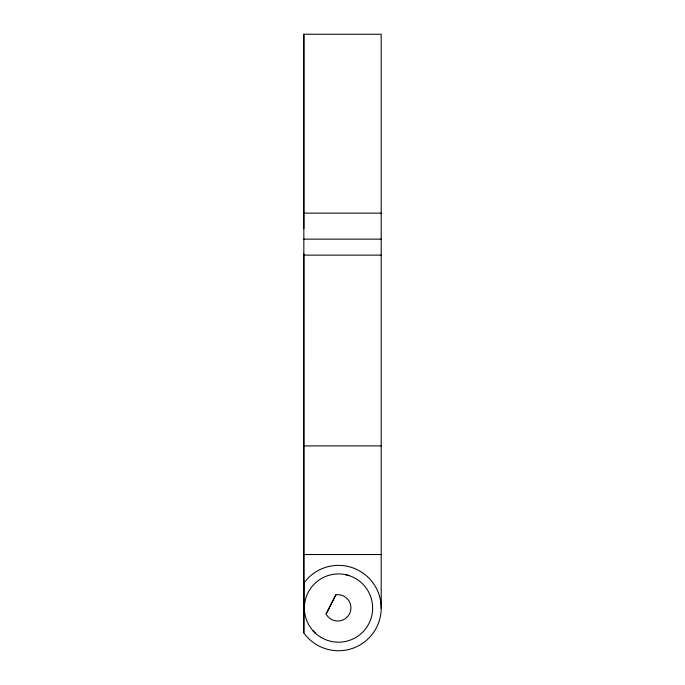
<?xml version="1.0" encoding="UTF-8"?>
<svg xmlns="http://www.w3.org/2000/svg" width="685" height="685" viewBox="0 0 685 685"><rect width="100%" height="100%" fill="white"/><g stroke="black" fill="none" stroke-linecap="round" stroke-linejoin="round"><path stroke-width="1.03" d="M303.806 632.923L304.14 582.738A42.693 42.693 0 0 1 367.288 576.53A42.693 42.693 0 0 1 366.86 639.978A42.693 42.693 0 0 1 303.806 632.923L303.832 253.972M303.832 228.653L303.84 34.25L381.194 34.25L381.194 608.348M326.137 614.094L335.898 594.785L336.643 594.7A13.186 13.186 0 0 1 350.557 604.727A13.186 13.186 0 0 1 342.8 620.019A13.186 13.186 0 0 1 326.497 614.71L326.017 613.88L335.898 594.785M303.84 213.138L381.194 213.138M303.84 239.133L381.194 239.133M303.84 255.128L381.194 255.128M303.84 445.901L381.194 445.901M303.84 554.525L381.194 554.525M345.831 574.706L349.281 575.657M312.976 630.739L315.494 633.283M304.363 607.826L304.483 610.386M303.84 34.25L303.84 583.192M321.239 637.512A34.147 34.147 0 0 0 372.649 608.289A34.147 34.147 0 0 0 321.633 578.38A34.147 34.147 0 0 0 321.239 637.512"/></g></svg>
